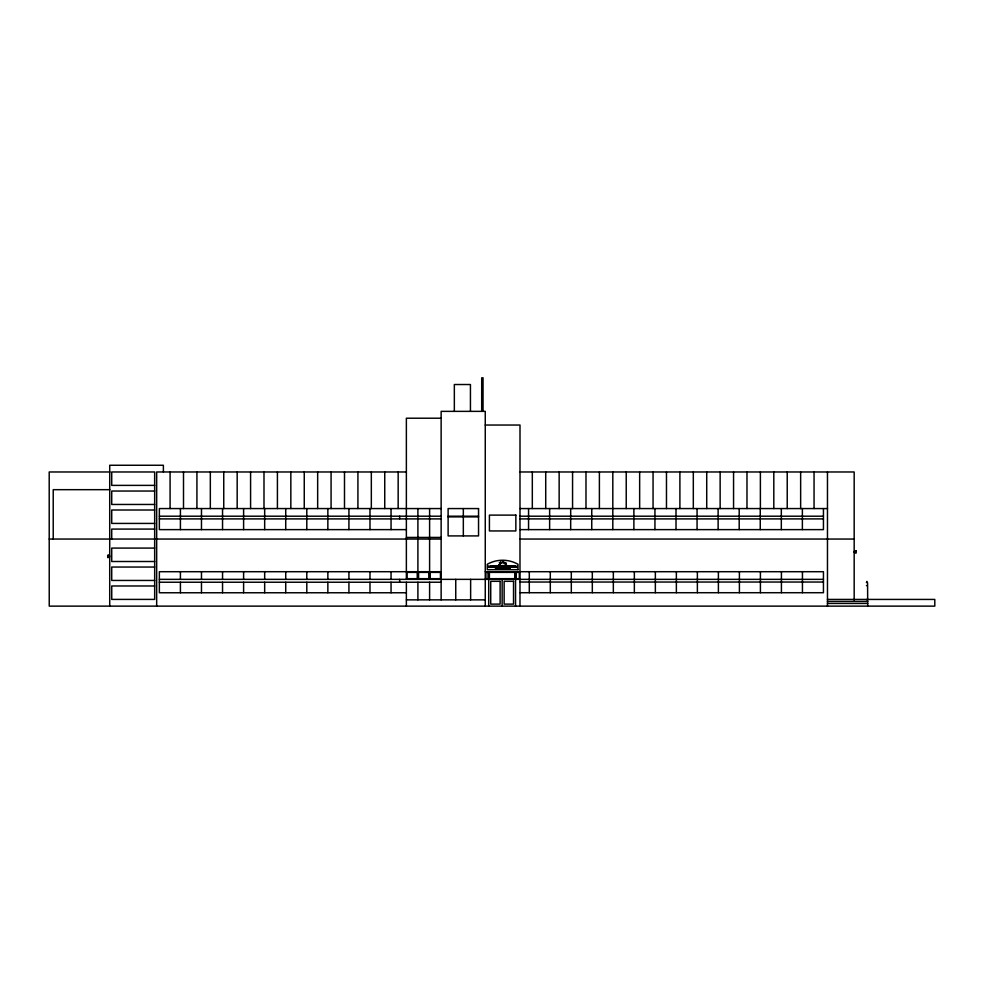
<?xml version="1.0" encoding="UTF-8"?>
<svg xmlns="http://www.w3.org/2000/svg" width="984" height="984" viewBox="0 0 984 984"><rect width="100%" height="100%" fill="white"/><g stroke="black" fill="none" stroke-linecap="round" stroke-linejoin="round"><path stroke-width="1.48" d="M503.537 561.852L503.857 562.725M499.478 565.603L499.589 564.791M502.221 562.504L502.627 561.114L503.033 562.504M506.723 566.095C506.403 569.465 505.099 564.176 506.207 567.091L507.067 566.095L507.067 567.325L506.883 566.095M512.024 566.317L511.618 567.042L511.028 566.095L511.028 567.325M499.577 564.804C500.339 561.323 505.936 562.048 505.788 565.603M500.573 561.999L500.647 562.676M505.124 563.721L505.899 562.528L504.583 563.168M505.579 563.832L506.243 563.697M867.371 582.589L866.892 581.446L866.424 582.589M502.234 566.526L502.295 566.919M503.66 561.716L503.291 562.282M499.749 564.385L498.876 564.718M499.515 565.296L498.138 565.603L507.129 565.603L505.739 565.296M867.371 585.603L866.424 585.603M499.294 564.951L498.728 564.582M503.107 568.334L503.525 568.937L503.095 568.444M823.448 579.355L159.359 579.355M441.139 418.212L406.367 418.212L406.367 579.355M485.26 425.039L520.007 425.039L519.97 606.132M109.962 471.976L49.2 471.976L49.237 606.132L934.8 606.132L934.8 599.428L827.47 599.428M406.367 471.976L156.665 471.976L156.665 606.132M520.007 471.976L854.173 471.976L854.173 600.228M154.66 485.383L111.721 485.383L111.721 471.976L154.66 471.976L154.672 599.404L111.745 599.404L111.745 585.984L154.672 585.984M109.79 489.675L53.222 489.675L53.222 539.048M154.66 491.041L111.721 491.041L111.721 504.46L154.66 504.46M441.139 508.568L159.359 508.568L159.359 529.626L406.367 529.626M520.007 508.568L827.47 508.568M154.66 510.007L111.721 510.007L111.721 523.427L154.66 523.427M159.359 516.206L441.139 516.206M448.114 516.206L478.544 516.206M520.007 516.206L823.448 516.206M448.114 516.883L478.544 516.883M159.359 518.9L441.139 518.9M520.007 518.9L823.448 518.9M154.66 529.084L111.721 529.084L111.721 539.048M520.007 529.626L823.448 529.626L823.448 508.568M406.367 537.436L441.139 537.436M49.2 539.048L441.139 539.048M520.007 539.048L854.173 539.048M154.66 548.088L111.721 548.088L111.721 561.507L154.66 561.507M854.173 551.434L855.17 551.434M854.173 552.368L855.17 552.368M108.707 555.899L109.716 555.899M108.707 556.846L109.716 556.846M511.963 566.095L512.184 567.325M490.032 566.735L490.032 566.218M154.66 567.042L111.721 567.042L111.721 580.449L154.66 580.449M489.688 567.19L488.962 566.095L488.962 567.325M499.515 567.19L499.331 566.095M511.68 567.239L511.188 566.317M509.773 567.325L509.773 566.095L510.561 567.042C510.598 564.275 511.065 569.256 509.921 566.366M499.774 567.793L499.921 569.023L499.134 568.076C499.097 570.831 498.63 565.861 499.774 568.74M503.845 567.793C503.882 569.576 505.776 568.678 503.845 568.567M509.134 567.793L509.134 569.023L508.347 568.076C508.31 570.831 507.855 565.861 508.986 568.74M441.139 571.704L159.359 571.704L159.359 592.762L406.367 592.762M485.26 571.704L823.448 571.704L823.448 592.712L520.007 592.712M520.007 582.036L823.448 582.036M159.359 582.233L441.139 582.233M866.252 599.563L867.544 599.563M406.367 599.859L485.26 599.859M827.47 601.433L867.716 601.433M827.47 603.45L867.716 603.45M506.748 567.916L506.944 568.887L506.6 567.916M507.658 566.218L508.273 567.325L507.756 566.095L507.375 567.325L507.547 566.218M500.536 566.218L501.151 567.325L500.635 566.095L500.253 567.325L500.425 566.218M501.409 562.725L500.647 562.319M500.13 563.721L499.355 562.528L500.77 562.946M516.748 567.325C514.288 564.988 517.252 568.494 517.104 567.19L516.932 566.095L516.932 567.325M488.777 567.325L488.126 566.095L487.633 567.325L490.462 567.276L490.462 566.157L489.688 567.325M867.568 582.639L867.716 606.132M827.47 471.976L827.47 606.132M814.051 471.976L814.051 508.568M802.378 508.568L802.378 529.626M802.44 571.704L802.44 592.712M800.644 471.976L800.644 508.568M787.225 471.976L787.225 508.568M781.419 571.704L781.419 592.712M781.321 508.568L781.321 529.626M773.805 471.976L773.805 508.568M760.386 471.976L760.386 508.568M760.411 571.704L760.411 592.712M760.251 508.568L760.251 529.626M746.979 471.976L746.979 508.568M739.402 571.704L739.402 592.712M739.193 508.568L739.193 529.626M733.56 471.976L733.56 508.568M720.14 471.976L720.14 508.568M718.394 571.704L718.394 592.712M718.123 508.568L718.123 529.626M706.721 471.976L706.721 508.568M697.373 571.704L697.373 592.712M697.066 508.568L697.066 529.626M693.314 471.976L693.314 508.568M679.895 471.976L679.895 508.568M676.365 571.704L676.365 592.712M676.008 508.568L676.008 529.626M666.476 471.976L666.476 508.568M655.356 571.704L655.356 592.712M654.938 508.568L654.938 529.626M653.056 471.976L653.056 508.568M639.649 471.976L639.649 508.568M634.348 571.704L634.348 592.712M633.88 508.568L633.88 529.626M626.23 471.976L626.23 508.568M613.339 571.704L613.339 592.712M612.811 471.976L612.811 529.626M599.391 471.976L599.391 508.568M592.319 571.704L592.319 592.712M591.753 508.568L591.753 529.626M585.984 471.976L585.984 508.568M572.565 471.976L572.565 508.568M571.31 571.704L571.31 592.712M570.683 508.568L570.683 529.626M559.146 471.976L559.146 508.568M550.302 571.704L550.302 592.712M549.625 508.568L549.625 529.626M545.726 471.976L545.726 508.568M532.319 471.976L532.319 508.568M529.294 571.704L529.294 592.712M528.556 508.568L528.556 529.626M515.579 566.095L514.214 566.095L514.214 567.042C513.07 564.152 513.537 569.133 513.574 566.366L514.361 567.325L514.361 566.095M515.554 571.704L515.554 606.132M515.149 566.218L515.149 567.325L514.964 566.218M513.181 566.095L512.504 567.325L513.217 567.325L512.676 566.218M506.428 569.023C506.588 565.542 508.9 570.437 505.518 569.023L505.518 567.793L506.256 569.023M504.288 566.095L503.599 567.325L504.325 567.325L503.771 566.218M502.098 567.793L501.409 569.023L502.135 569.023L501.594 567.916M502.135 579.293L502.135 606.132M500.02 566.095L498.113 566.218M498.728 566.218L498.728 567.325L498.556 566.218M498.74 567.793L498.064 569.023L498.777 569.023L498.236 567.916M493.747 566.095L492.701 566.218M493.304 566.218L493.304 567.325L493.132 566.218M491.533 566.095L490.844 567.325L491.569 567.325L491.016 566.218M488.716 571.704L488.716 606.132M485.26 606.181L485.26 411.361L441.139 411.361L441.139 599.859M483.033 411.361L483.033 377.819L481.717 377.819L481.693 411.361M470.635 579.355L470.635 599.859M470.438 411.361L470.438 384.523L454.337 384.523L454.337 411.361M463.329 508.568L463.329 516.206M463.329 516.883L463.329 535.911M455.752 579.355L455.752 599.859M429.602 508.568L429.602 579.355M429.602 582.233L429.602 599.859M417.905 508.568L417.905 579.355M417.905 582.233L417.905 599.859M406.367 582.233L406.367 606.132M399.664 516.206L399.664 518.9M399.664 579.355L399.664 582.233M398.163 471.976L398.163 508.568M391.054 508.568L391.054 529.626M391.054 571.704L391.054 579.355M391.054 582.233L391.054 592.762M384.744 471.976L384.744 508.568M371.325 471.976L371.325 508.568M369.984 508.568L369.984 529.626M369.984 571.704L369.984 579.355M369.984 582.233L369.984 592.762M357.918 471.976L357.918 508.568M348.926 508.568L348.926 529.626M348.926 571.704L348.926 579.355M348.926 582.233L348.926 592.762M344.498 471.976L344.498 508.568M331.079 471.976L331.079 508.568M327.856 508.568L327.856 529.626M327.856 571.704L327.856 579.355M327.856 582.233L327.856 592.762M317.66 471.976L317.66 508.568M306.799 508.568L306.799 529.626M306.799 571.704L306.799 579.355M306.799 582.233L306.799 592.762M304.253 471.976L304.253 508.568M290.833 471.976L290.833 508.568M285.729 508.568L285.729 529.626M285.729 571.704L285.729 579.355M285.729 582.233L285.729 592.762M277.414 471.976L277.414 508.568M264.671 508.568L264.671 529.626M264.671 571.704L264.671 579.355M264.671 582.233L264.671 592.762M263.995 471.976L263.995 508.568M250.588 471.976L250.588 508.568M243.602 508.568L243.602 529.626M243.602 571.704L243.602 579.355M243.602 582.233L243.602 592.762M237.169 471.976L237.169 508.568M223.749 471.976L223.749 508.568M222.544 508.568L222.544 529.626M222.544 571.704L222.544 579.355M222.544 582.233L222.544 592.762M210.33 471.976L210.33 508.568M201.474 508.568L201.474 529.626M201.474 571.704L201.474 579.355M201.474 582.233L201.474 592.762M196.923 471.976L196.923 508.568M183.504 471.976L183.504 508.568M180.416 508.568L180.416 529.626M180.416 571.704L180.416 579.355M180.416 582.233L180.416 592.762M170.084 471.976L170.084 508.568M163.381 471.976L163.381 465.26L109.716 465.26L109.716 606.132M508.568 566.587C508.986 568.494 509.872 565.222 508.568 566.587M496.514 568.297C497.141 570.659 496.637 566.476 496.526 568.186M500.352 568.297C500.991 570.659 500.487 566.476 500.376 568.186M509.577 568.297C510.376 570.634 509.589 566.784 509.589 568.186M509.527 566.698C508.359 568.838 508.273 564.533 509.527 566.698M495.407 568.014C496.071 570.437 496.12 567.448 495.432 567.952M492.504 566.39C492.652 567.387 491.028 565.984 492.504 566.39M496.12 566.095L495.887 567.067C495.149 564.201 495.911 569.183 496.194 566.366C496.416 569.183 497.301 564.226 496.514 567.042L496.12 566.095M494.263 566.095C492.517 567.842 496.342 567.448 494.263 566.095M497.424 566.095C495.69 567.842 499.515 567.448 497.424 566.095M478.544 508.568L448.114 508.568L448.114 535.911L478.544 535.911L478.544 508.568M515.85 515.112L489.417 515.112L489.417 530.942L515.85 530.942L515.85 515.112M856.178 550.757L855.17 550.757L855.17 553.033L856.178 553.033L856.178 550.757M108.707 555.234L107.699 555.234L107.699 557.51L108.707 557.51L108.707 555.234M504.694 566.095L504.521 567.325L504.669 566.366C505.801 569.256 505.346 564.275 505.309 567.042L504.694 566.095M497.744 567.793L497.572 569.023L497.744 567.793M505.21 567.793L505.038 569.023L505.21 567.793M507.879 567.793L507.707 569.023L507.879 567.793M517.99 569.687L487.264 569.687L487.264 564.263A31.328 31.328 0 0 1 517.99 564.263L517.99 569.687M417.241 572.38L407.044 572.38L407.044 578.678L417.241 578.678L417.241 572.38M428.926 572.38L418.581 572.38L418.581 578.678L428.926 578.678L428.926 572.38M440.463 572.38L430.266 572.38L430.266 578.678L440.463 578.678L440.463 572.38M488.052 572.38L485.924 572.38L485.924 578.678L488.052 578.678L488.052 572.38M514.878 572.38L489.392 572.38L489.392 578.678L514.878 578.678L514.878 572.38M519.331 572.38L516.219 572.38L516.219 578.678L519.331 578.678L519.331 572.38M500.118 581.31L490.733 581.31L490.733 604.114L500.118 604.114L500.118 581.31M513.537 581.31L504.14 581.31L504.14 604.114L513.537 604.114L513.537 581.31"/></g></svg>
